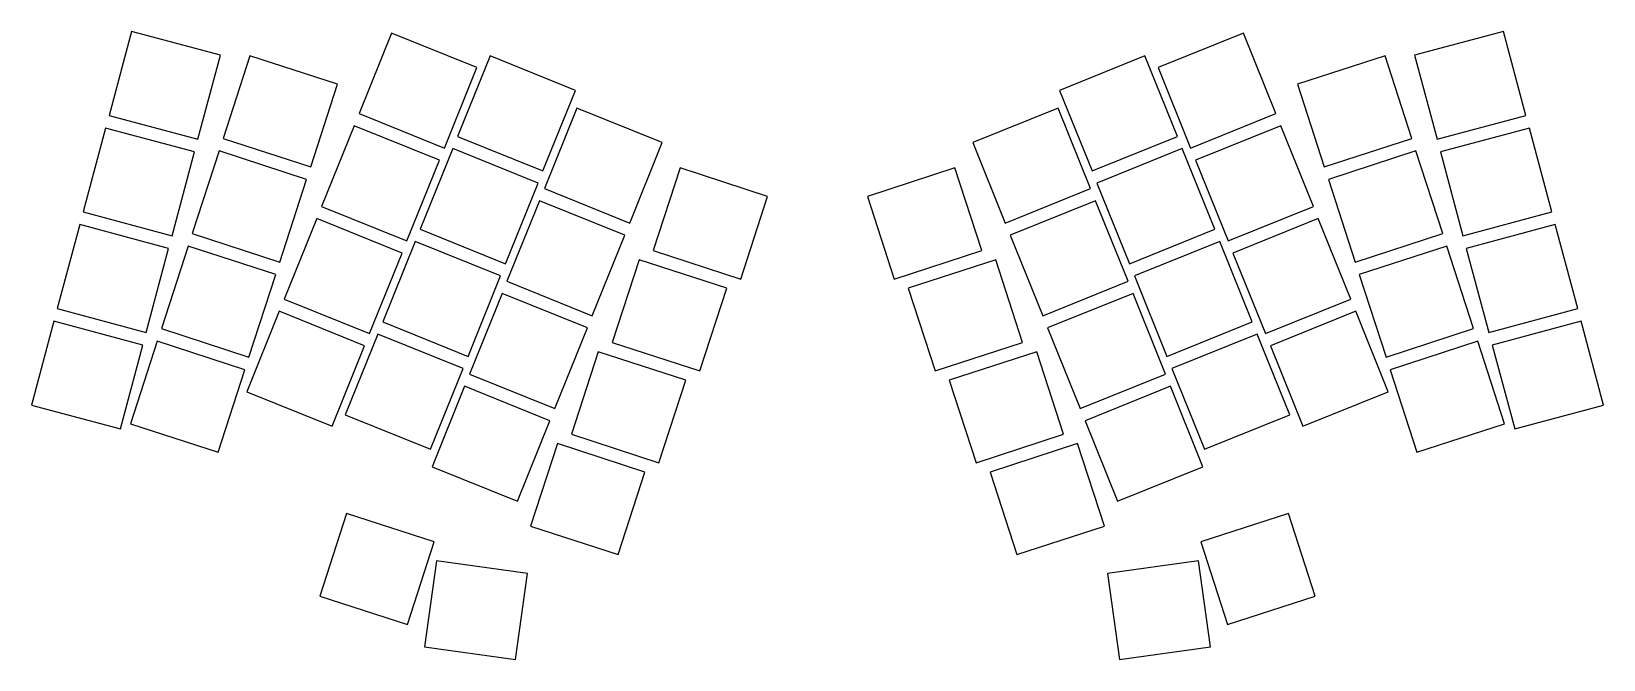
# Model space of a CAD drawing. Header units: millimetres. Extents: x -11 to 288, y -54 to 65.
import ezdxf

# ---------------------------------------------------------------- set-up
doc = ezdxf.new("R2010")
doc.units = ezdxf.units.MM

msp = doc.modelspace()

# ---------------------------------------------------------------- linework, layer by layer
for p, q in [((8.44, 65.29), (4.17, 49.35)), ((25.34, 60.76), (8.44, 65.29)), ((57.88, 64.98), (51.7, 49.68)), ((74.1, 58.42), (57.88, 64.98)), ((219.83, 64.98), (203.61, 58.42)), ((226.02, 49.68), (219.83, 64.98)), ((269.28, 65.29), (252.37, 60.76)), ((273.55, 49.35), (269.28, 65.29)), ((21.07, 44.82), (25.34, 60.76)), ((30.96, 60.66), (25.86, 44.97)), ((47.6, 55.25), (30.96, 60.66)), ((76.62, 60.64), (70.44, 45.34)), ((92.84, 54.09), (76.62, 60.64)), ((201.09, 60.64), (184.87, 54.09)), ((207.27, 45.34), (201.09, 60.64)), ((246.76, 60.66), (230.11, 55.25)), ((251.86, 44.97), (246.76, 60.66)), ((252.37, 60.76), (256.64, 44.82)), ((67.92, 43.12), (74.1, 58.42)), ((203.61, 58.42), (209.79, 43.12)), ((42.5, 39.56), (47.6, 55.25)), ((86.66, 38.79), (92.84, 54.09)), ((184.87, 54.09), (191.05, 38.79)), ((230.11, 55.25), (235.21, 39.56)), ((4.17, 49.35), (21.07, 44.82)), ((51.7, 49.68), (67.92, 43.12)), ((93.11, 50.74), (86.93, 35.45)), ((109.34, 44.19), (93.11, 50.74)), ((184.6, 50.74), (168.38, 44.19)), ((190.78, 35.45), (184.6, 50.74)), ((209.79, 43.12), (226.02, 49.68)), ((256.64, 44.82), (273.55, 49.35)), ((3.52, 46.94), (-0.75, 31)), ((20.42, 42.41), (3.52, 46.94)), ((25.86, 44.97), (42.5, 39.56)), ((50.76, 47.36), (44.58, 32.06)), ((66.99, 40.81), (50.76, 47.36)), ((70.44, 45.34), (86.66, 38.79)), ((191.05, 38.79), (207.27, 45.34)), ((226.95, 47.36), (210.73, 40.81)), ((233.13, 32.06), (226.95, 47.36)), ((235.21, 39.56), (251.86, 44.97)), ((274.19, 46.94), (257.29, 42.41)), ((278.46, 31), (274.19, 46.94)), ((16.15, 26.47), (20.42, 42.41)), ((25.08, 42.59), (19.98, 26.9)), ((41.73, 37.18), (25.08, 42.59)), ((69.5, 43.03), (63.32, 27.73)), ((85.73, 36.47), (69.5, 43.03)), ((103.16, 28.89), (109.34, 44.19)), ((168.38, 44.19), (174.56, 28.89)), ((208.21, 43.03), (191.99, 36.47)), ((214.39, 27.73), (208.21, 43.03)), ((252.63, 42.59), (235.98, 37.18)), ((257.73, 26.9), (252.63, 42.59)), ((257.29, 42.41), (261.56, 26.47)), ((60.8, 25.51), (66.99, 40.81)), ((112.72, 39.36), (107.62, 23.66)), ((129.37, 33.95), (112.72, 39.36)), ((164.99, 39.36), (148.35, 33.95)), ((170.09, 23.66), (164.99, 39.36)), ((210.73, 40.81), (216.91, 25.51)), ((36.63, 21.49), (41.73, 37.18)), ((79.55, 21.17), (85.73, 36.47)), ((191.99, 36.47), (198.17, 21.17)), ((235.98, 37.18), (241.08, 21.49)), ((85.99, 33.13), (79.81, 17.83)), ((102.22, 26.57), (85.99, 33.13)), ((86.93, 35.45), (103.16, 28.89)), ((124.27, 18.26), (129.37, 33.95)), ((148.35, 33.95), (153.44, 18.26)), ((174.56, 28.89), (190.78, 35.45)), ((191.72, 33.13), (175.49, 26.57)), ((197.9, 17.83), (191.72, 33.13)), ((-0.75, 31), (16.15, 26.47)), ((44.58, 32.06), (60.8, 25.51)), ((216.91, 25.51), (233.13, 32.06)), ((261.56, 26.47), (278.46, 31)), ((-1.4, 28.59), (-5.67, 12.65)), ((15.5, 24.06), (-1.4, 28.59)), ((43.64, 29.75), (37.46, 14.45)), ((59.87, 23.19), (43.64, 29.75)), ((63.32, 27.73), (79.55, 21.17)), ((198.17, 21.17), (214.39, 27.73)), ((234.07, 29.75), (217.84, 23.19)), ((240.25, 14.45), (234.07, 29.75)), ((279.11, 28.59), (262.21, 24.06)), ((283.38, 12.65), (279.11, 28.59)), ((11.23, 8.12), (15.5, 24.06)), ((19.21, 24.52), (14.11, 8.83)), ((35.86, 19.11), (19.21, 24.52)), ((19.98, 26.9), (36.63, 21.49)), ((62.38, 25.41), (56.2, 10.11)), ((78.61, 18.85), (62.38, 25.41)), ((96.04, 11.27), (102.22, 26.57)), ((175.49, 26.57), (181.67, 11.27)), ((215.33, 25.41), (199.1, 18.85)), ((221.51, 10.11), (215.33, 25.41)), ((241.08, 21.49), (257.73, 26.9)), ((258.5, 24.52), (241.86, 19.11)), ((263.6, 8.83), (258.5, 24.52)), ((262.21, 24.06), (266.48, 8.12)), ((53.69, 7.89), (59.87, 23.19)), ((104.95, 21.9), (99.85, 6.21)), ((121.59, 16.5), (104.95, 21.9)), ((107.62, 23.66), (124.27, 18.26)), ((153.44, 18.26), (170.09, 23.66)), ((172.76, 21.9), (156.12, 16.5)), ((177.86, 6.21), (172.76, 21.9)), ((217.84, 23.19), (224.02, 7.89)), ((30.76, 3.42), (35.86, 19.11)), ((72.43, 3.56), (78.61, 18.85)), ((199.1, 18.85), (205.28, 3.56)), ((241.86, 19.11), (246.96, 3.42)), ((78.88, 15.51), (72.69, 0.21)), ((95.1, 8.96), (78.88, 15.51)), ((79.81, 17.83), (96.04, 11.27)), ((116.49, 0.8), (121.59, 16.5)), ((156.12, 16.5), (161.22, 0.8)), ((181.67, 11.27), (197.9, 17.83)), ((198.84, 15.51), (182.61, 8.96)), ((205.02, 0.21), (198.84, 15.51)), ((-5.67, 12.65), (11.23, 8.12)), ((36.53, 12.13), (30.34, -3.17)), ((52.75, 5.57), (36.53, 12.13)), ((37.46, 14.45), (53.69, 7.89)), ((224.02, 7.89), (240.25, 14.45)), ((241.19, 12.13), (224.96, 5.57)), ((247.37, -3.17), (241.19, 12.13)), ((266.48, 8.12), (283.38, 12.65)), ((-6.32, 10.23), (-10.59, -5.7)), ((10.59, 5.7), (-6.32, 10.23)), ((56.2, 10.11), (72.43, 3.56)), ((205.28, 3.56), (221.51, 10.11)), ((284.03, 10.23), (267.12, 5.7)), ((288.3, -5.7), (284.03, 10.23)), ((13.34, 6.45), (8.24, -9.24)), ((29.98, 1.04), (13.34, 6.45)), ((14.11, 8.83), (30.76, 3.42)), ((55.27, 7.79), (49.08, -7.51)), ((71.49, 1.24), (55.27, 7.79)), ((88.92, -6.34), (95.1, 8.96)), ((99.85, 6.21), (116.49, 0.8)), ((161.22, 0.8), (177.86, 6.21)), ((182.61, 8.96), (188.79, -6.34)), ((222.45, 7.79), (206.22, 1.24)), ((228.63, -7.51), (222.45, 7.79)), ((246.96, 3.42), (263.6, 8.83)), ((264.37, 6.45), (247.73, 1.04)), ((269.47, -9.24), (264.37, 6.45)), ((6.32, -10.23), (10.59, 5.7)), ((46.57, -9.72), (52.75, 5.57)), ((97.18, 4.45), (92.08, -11.24)), ((113.82, -0.96), (97.18, 4.45)), ((180.54, 4.45), (163.89, -0.96)), ((185.63, -11.24), (180.54, 4.45)), ((224.96, 5.57), (231.14, -9.72)), ((267.12, 5.7), (271.4, -10.23)), ((24.89, -14.65), (29.98, 1.04)), ((65.31, -14.06), (71.49, 1.24)), ((72.69, 0.21), (88.92, -6.34)), ((188.79, -6.34), (205.02, 0.21)), ((206.22, 1.24), (212.4, -14.06)), ((247.73, 1.04), (252.83, -14.65)), ((71.76, -2.11), (65.58, -17.4)), ((87.98, -8.66), (71.76, -2.11)), ((108.72, -16.65), (113.82, -0.96)), ((163.89, -0.96), (168.99, -16.65)), ((205.95, -2.11), (189.73, -8.66)), ((212.13, -17.4), (205.95, -2.11)), ((-10.59, -5.7), (6.32, -10.23)), ((30.34, -3.17), (46.57, -9.72)), ((231.14, -9.72), (247.37, -3.17)), ((271.4, -10.23), (288.3, -5.7)), ((49.08, -7.51), (65.31, -14.06)), ((81.8, -23.96), (87.98, -8.66)), ((189.73, -8.66), (195.91, -23.96)), ((212.4, -14.06), (228.63, -7.51)), ((8.24, -9.24), (24.89, -14.65)), ((92.08, -11.24), (108.72, -16.65)), ((168.99, -16.65), (185.63, -11.24)), ((252.83, -14.65), (269.47, -9.24)), ((89.4, -13), (84.3, -28.69)), ((106.05, -18.41), (89.4, -13)), ((188.31, -13), (171.67, -18.41)), ((193.41, -28.69), (188.31, -13)), ((65.58, -17.4), (81.8, -23.96)), ((195.91, -23.96), (212.13, -17.4)), ((100.95, -34.1), (106.05, -18.41)), ((171.67, -18.41), (176.76, -34.1)), ((49.34, -26.27), (44.24, -41.96)), ((65.99, -31.68), (49.34, -26.27)), ((228.37, -26.27), (211.73, -31.68)), ((233.47, -41.96), (228.37, -26.27)), ((84.3, -28.69), (100.95, -34.1)), ((176.76, -34.1), (193.41, -28.69)), ((60.89, -47.37), (65.99, -31.68)), ((211.73, -31.68), (216.83, -47.37)), ((66.42, -35.25), (64.12, -51.59)), ((83.75, -37.69), (66.42, -35.25)), ((211.29, -35.25), (193.96, -37.69)), ((213.59, -51.59), (211.29, -35.25)), ((81.45, -54.03), (83.75, -37.69)), ((193.96, -37.69), (196.26, -54.03)), ((44.24, -41.96), (60.89, -47.37)), ((216.83, -47.37), (233.47, -41.96)), ((64.12, -51.59), (81.45, -54.03)), ((196.26, -54.03), (213.59, -51.59))]:
    msp.add_line(p, q)

doc.saveas('drawing.dxf')
